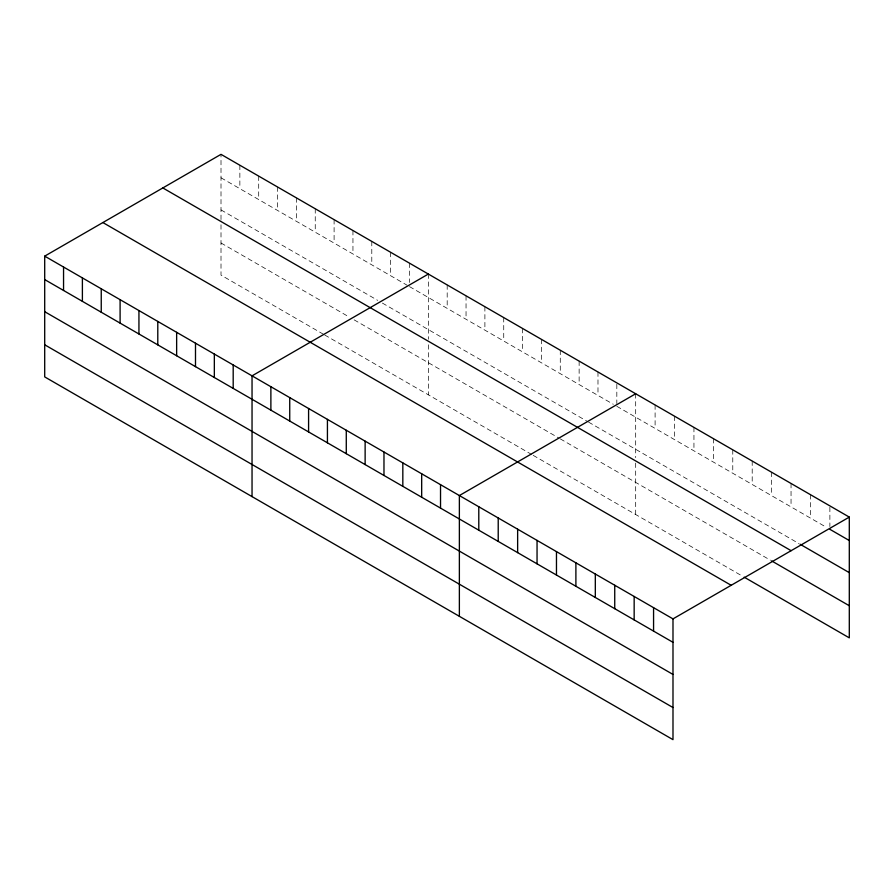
<?xml version="1.0" encoding="UTF-8"?>
<svg xmlns="http://www.w3.org/2000/svg" width="894" height="894" viewBox="0 0 894 894"><rect width="100%" height="100%" fill="white"/><g stroke="black" fill="none" stroke-linecap="round" stroke-linejoin="round"><path stroke-width="0.67" stroke-dasharray="4.47 3.35" d="M221.008 219.555L221.008 154.349M221.008 177.794L407.139 285.253M409.497 286.616L613.295 404.278M616.826 406.312L826.458 527.337M221.008 209.911L377.693 300.362M382.397 303.088L587.38 421.432M588.554 422.113L799.035 543.63M221.008 243L349.409 317.135M354.125 319.851L559.108 438.194M560.281 438.876L770.483 560.236M323.494 334.289L221.008 275.117L221.008 220.941M324.678 334.971L532.008 454.677M533.193 455.348L743.059 576.518M829.878 507.267L829.878 526.566M810.456 494.673L810.456 518.107M791.045 483.464L791.045 506.898M771.623 472.244L771.623 495.678M752.2 461.036L752.2 484.47M732.778 449.827L732.778 473.261M713.356 438.608L713.356 462.042M693.945 427.399L693.945 450.833M674.523 416.191L674.523 439.624M655.101 404.971L655.101 428.416M635.679 393.762L635.679 457.594M635.679 463.103L635.679 514.519M616.826 384.264L616.826 403.563M597.985 371.993L597.985 395.439M579.133 361.12L579.133 384.554M560.281 350.236L560.281 373.67M541.44 339.351L541.44 362.785M522.588 328.467L522.588 351.901M503.735 317.582L503.735 341.027M484.894 306.709L484.894 330.143M466.042 295.825L466.042 319.259M447.19 284.94L447.19 308.374M428.349 274.056L428.349 339.262M428.349 344.782L428.349 394.824M409.497 263.171L409.497 282.47M390.644 252.298L390.644 275.732M371.792 241.414L371.792 264.847M352.951 230.529L352.951 253.963M334.099 219.645L334.099 243.079M315.247 208.76L315.247 232.205M296.406 197.887L296.406 221.321M277.553 187.002L277.553 210.436M258.701 176.118L258.701 199.552M239.86 165.234L239.86 188.668"/><path stroke-width="1.34" d="M44.7 256.142L672.992 618.883L672.992 739.651L44.7 376.899L44.7 256.142L221.008 154.349L849.3 517.101L849.3 637.858L744.199 577.178M428.349 274.056L252.041 375.849L252.041 496.606M635.679 393.762L459.371 495.555L459.371 616.312M672.992 618.883L849.3 517.101M829.878 529.315L849.3 540.535M800.175 544.29L849.3 572.652M162.831 187.941L791.123 550.682M771.623 560.896L849.3 605.741M102.877 222.55L731.169 585.291M44.7 279.576L672.992 642.317M44.7 311.693L672.992 674.434M44.7 344.782L672.992 707.534M653.57 607.674L653.57 631.108M634.159 596.466L634.159 619.9M614.737 585.246L614.737 608.68M595.315 574.037L595.315 597.471M575.892 562.829L575.892 586.263M556.47 551.609L556.47 575.043M537.048 540.401L537.048 563.835M517.637 529.192L517.637 552.626M498.215 517.972L498.215 541.418M478.793 506.764L478.793 530.198M440.53 484.671L440.53 508.105M421.677 473.786L421.677 497.22M402.825 462.902L402.825 486.347M383.973 452.029L383.973 475.463M365.132 441.144L365.132 464.578M346.28 430.26L346.28 453.694M327.428 419.375L327.428 442.809M308.586 408.491L308.586 431.925M289.734 397.618L289.734 421.052M270.882 386.733L270.882 410.167M233.189 364.964L233.189 388.398M214.337 354.08L214.337 377.514M195.495 343.207L195.495 366.641M176.643 332.322L176.643 355.756M157.791 321.438L157.791 344.872M138.939 310.553L138.939 333.987M120.098 299.669L120.098 323.103M101.245 288.784L101.245 312.229M82.393 277.911L82.393 301.345M63.552 267.027L63.552 290.461"/></g></svg>
